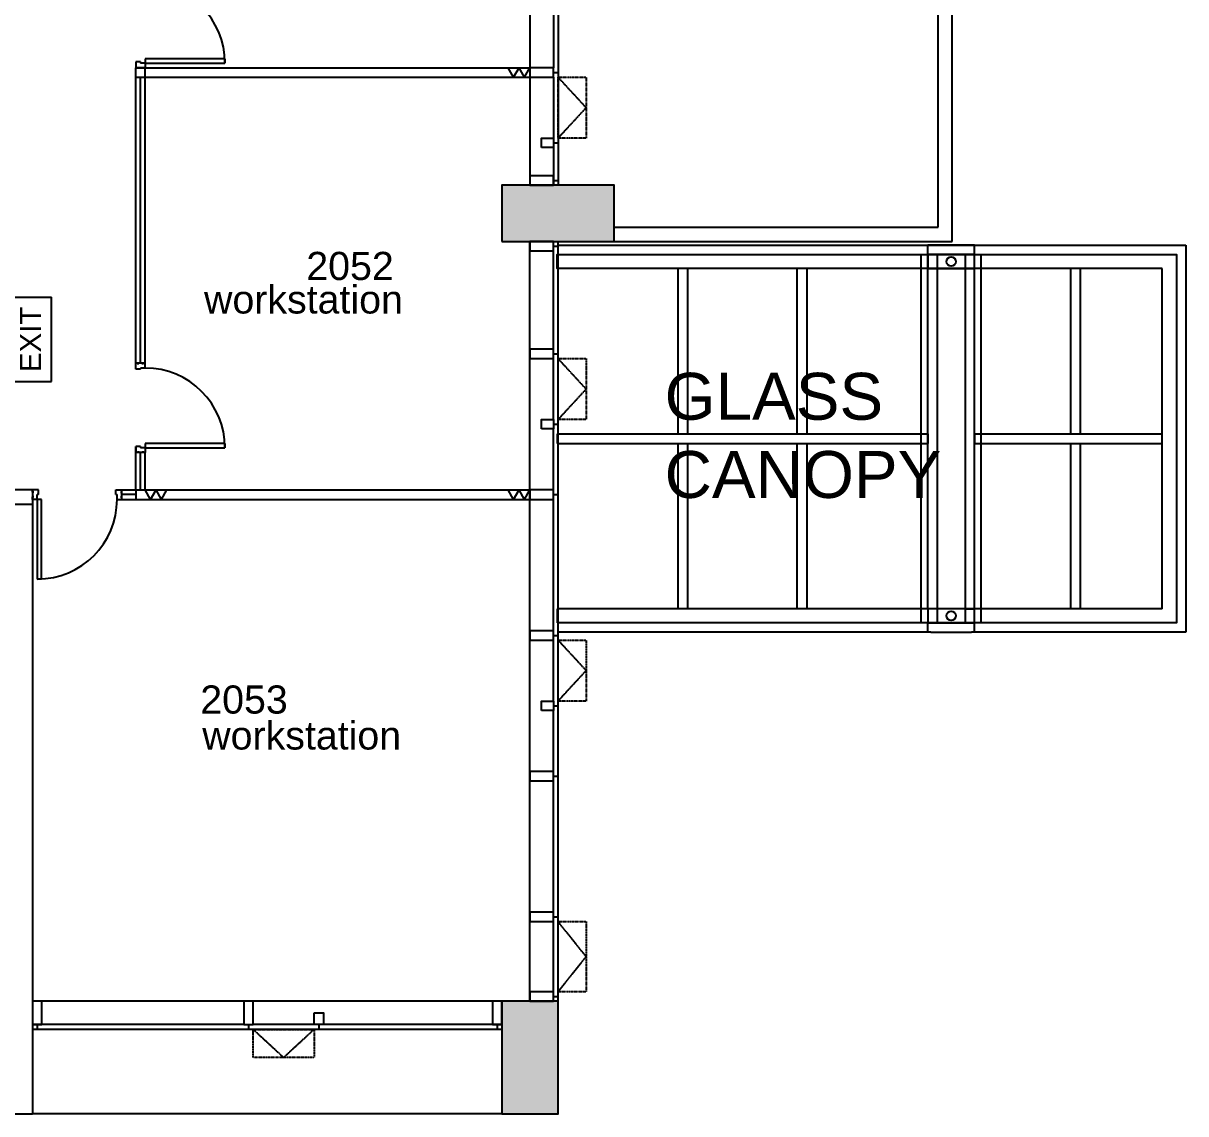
# Model space of a CAD drawing. Header units: millimetres. Extents: x 5824 to 120696, y -80 to 75151.
# Drawn here: x 108306 to 120696, y 11156 to 22781 of the extents above; entities that cross this region are included whole.
import ezdxf
from ezdxf.enums import TextEntityAlignment as Align

# ---------------------------------------------------------------- set-up
doc = ezdxf.new("R2010")
doc.units = ezdxf.units.MM
doc.linetypes.add('HIDDEN2', pattern=[4.7625, 3.175, -1.5875])
for name, color, linetype in [('8', 8, 'Continuous'), ('DLN040__', 8, 'Continuous'), ('DLN041_3', 8, 'Continuous'), ('DLN061__', 8, 'Continuous'), ('DLN210__', 8, 'Continuous'), ('DLN220__', 8, 'Continuous'), ('DLN280', 8, 'Continuous'), ('DLN280_2', 8, 'Continuous'), ('DLN280__', 8, 'Continuous'), ('DLN314_2', 8, 'Continuous'), ('DLN314__', 8, 'Continuous'), ('DLN325__', 8, 'Continuous'), ('DLN580__', 8, 'Continuous'), ('FITDOOR', 8, 'Continuous'), ('FURNITURE', 8, 'Continuous')]:
    doc.layers.add(name, color=color, linetype=linetype)
doc.styles.add('ROMANS', font='swissl.ttf')
doc.styles.add('SWIS721LT750', font='swissl.ttf')

# ---------------------------------------------------------------- blocks, each defined once
blk = doc.blocks.new('WINDOW-OPEN')
at = {"layer": 'DLN314__', "linetype": 'HIDDEN2', "ltscale": 0.05}
blk.add_lwpolyline([(650, 0), (0, 0), (0, 300), (650, 300)], close=True, dxfattribs=at)
blk.add_lwpolyline([(650, 0), (325, 300), (0, 0)], dxfattribs=at)
blk = doc.blocks.new('314')
at = {"layer": 'DLN314__'}
blk.add_line((600, -250), (600, -300), dxfattribs=at)
blk.add_lwpolyline([(650, 0), (550, 0), (550, -250), (650, -250)], close=True, dxfattribs=at)
blk = doc.blocks.new('210')
at = {"layer": 'DLN314__'}
blk.add_line((1350, -250), (1350, -300), dxfattribs=at)
blk.add_lwpolyline([(1300, -125), (1400, -125), (1400, -250), (1300, -250)], close=True, dxfattribs=at)
blk = doc.blocks.new('FSEX-V01')
at = {"layer": 'DLN580__'}
for p, q in [((0, 300), (0, 0)), ((0, 300), (600, 300)), ((600, 300), (600, 0)), ((0, 0), (600, 0))]:
    blk.add_line(p, q, dxfattribs=at)
at = {"layer": 'DLN580__', "style": 'ROMANS'}
blk.add_text('EXIT', height=150, dxfattribs=at).set_placement((300, 150), align=Align.MIDDLE)
blk = doc.blocks.new('DR1CR2')
at = {"layer": 'FITDOOR'}
for p, q in [((-50, 0), (-50, -50)), ((-50, 0), (0, 0)), ((0, 0), (0, -25)), ((-62.5, -50), (-50, -50)), ((-62.5, -50), (-62.5, -100)), ((-62.5, -100), (0, -100)), ((-12, -25), (0, -25)), ((-12, -75), (0, -75)), ((0, -75), (0, -100))]:
    blk.add_line(p, q, dxfattribs=at)
blk = doc.blocks.new('DR1AD')
at = {"layer": 'FITDOOR'}
for p, q in [((-45, 1), (0, 1)), ((-45, 1), (-45, 0)), ((0, 0), (0, 1)), ((-45, 0), (0, 0))]:
    blk.add_line(p, q, dxfattribs=at)
blk = doc.blocks.new('DR1AM')
at = {"layer": 'FITDOOR'}
blk.add_arc((0, 0), 1, 90, 180, dxfattribs=at)
blk = doc.blocks.new('DR1CL2')
at = {"layer": 'FITDOOR'}
for p, q in [((50, 0), (0, 0)), ((0, 0), (0, -25)), ((50, 0), (50, -50)), ((12, -25), (0, -25)), ((0, -75), (0, -100)), ((12, -75), (0, -75)), ((62.5, -100), (0, -100)), ((62.5, -50), (50, -50)), ((62.5, -50), (62.5, -100))]:
    blk.add_line(p, q, dxfattribs=at)

msp = doc.modelspace()

# ---------------------------------------------------------------- linework, layer by layer
msp.add_line((118446, 20416), (117946, 20416))
msp.add_line((118446, 20416), (117946, 20416))
msp.add_lwpolyline([(117978, 20416), (118414, 20416)])
at = {"layer": '8'}
for p, q in [((113996, 18403), (113996, 18303)), ((117946, 18403), (117946, 18303)), ((118446, 18403), (118446, 18303)), ((113996, 16540), (113996, 16390))]:
    msp.add_line(p, q, dxfattribs=at)
at = {"layer": 'DLN061__'}
for p, q in [((113533, 22206), (113475, 22306)), ((113533, 22206), (113591, 22306)), ((113648, 22206), (113591, 22306)), ((113648, 22206), (113706, 22306)), ((109664, 17706), (109606, 17806)), ((109664, 17706), (109722, 17806)), ((109779, 17706), (109722, 17806)), ((109779, 17706), (109837, 17806)), ((113533, 17706), (113475, 17806)), ((113533, 17706), (113591, 17806)), ((113648, 17706), (113591, 17806)), ((113648, 17706), (113706, 17806))]:
    msp.add_line(p, q, dxfattribs=at)
at = {"layer": 'DLN210__'}
for p, q in [((118206, 20456), (118206, 42144)), ((118056, 20606), (118056, 41941)), ((113706, 29756), (113706, 21056)), ((114006, 29756), (114006, 21056)), ((113956, 23706), (113956, 22306)), ((113956, 22206), (113956, 21556)), ((113956, 21456), (113956, 21056)), ((114606, 20606), (118056, 20606)), ((113706, 12356), (113706, 20456)), ((113956, 19306), (113956, 20456)), ((114006, 12356), (114006, 20456)), ((114606, 20456), (118206, 20456)), ((113956, 18556), (113956, 19206)), ((113956, 17806), (113956, 18456)), ((113956, 16306), (113956, 17706)), ((113956, 15556), (113956, 16206)), ((113956, 14806), (113956, 15456)), ((113956, 13306), (113956, 14706)), ((113956, 12356), (113956, 13206)), ((113406, 12356), (108406, 12356)), ((110656, 12106), (108406, 12106)), ((113406, 12056), (108406, 12056)), ((111406, 12106), (110756, 12106)), ((113406, 12106), (111506, 12106)), ((113406, 11156), (108406, 11156))]:
    msp.add_line(p, q, dxfattribs=at)
at = {"layer": 'DLN220__'}
for p, q in [((109506, 22306), (113706, 22306)), ((109506, 19156), (109506, 22306)), ((109606, 22306), (109506, 22306)), ((109606, 22306), (109506, 22306)), ((109606, 19156), (109606, 22306)), ((109506, 22206), (113706, 22206)), ((109556, 19156), (109556, 22206)), ((109606, 19156), (109506, 19156)), ((109506, 17806), (109506, 18269)), ((109606, 18206), (109506, 18206)), ((109606, 18206), (109506, 18206)), ((109506, 17806), (109506, 18206)), ((109556, 17806), (109556, 18206)), ((109556, 17806), (109556, 18206)), ((109606, 17806), (109606, 18206)), ((109606, 17806), (109606, 18206)), ((108406, 17806), (107956, 17806)), ((108406, 17806), (108406, 17656)), ((109356, 17806), (109506, 17806)), ((109356, 17706), (109356, 17806)), ((109506, 17756), (109356, 17756)), ((109506, 17806), (109506, 17706)), ((109506, 17806), (113706, 17806)), ((109356, 17706), (109506, 17706)), ((109506, 17706), (113706, 17706))]:
    msp.add_line(p, q, dxfattribs=at)
at = {"layer": 'DLN280'}
for p, q in [((117946, 20322), (117946, 20416)), ((118446, 20322), (118446, 20416)), ((120696, 20416), (120696, 16290)), ((117877, 16390), (117877, 20316)), ((118515, 16390), (118515, 20316)), ((115286, 18403), (115286, 20166)), ((115386, 20166), (115386, 18403)), ((116556, 18403), (116556, 20166)), ((116656, 20166), (116656, 18403)), ((119471, 18403), (119471, 20166)), ((119571, 20166), (119571, 18403)), ((120446, 16540), (120446, 20166)), ((115286, 16540), (115286, 18303)), ((115386, 18303), (115386, 16540)), ((116556, 16540), (116556, 18303)), ((116656, 18303), (116656, 16540)), ((119471, 16540), (119471, 18303)), ((119571, 18303), (119571, 16540)), ((113996, 16540), (113996, 16390)), ((120446, 16540), (113996, 16540)), ((118046, 16540), (118046, 16390)), ((118346, 16540), (118346, 16390)), ((117946, 16290), (117946, 16390)), ((118446, 16290), (118446, 16390))]:
    msp.add_line(p, q, dxfattribs=at)
for points in [[(114006, 20416), (120696, 20416)], [(120446, 20166), (113996, 20166), (113996, 20316), (120596, 20316), (120596, 16390), (113996, 16390)], [(118046, 20316), (117946, 20316)], [(118446, 20316), (118346, 20316)], [(118046, 20166), (117946, 20166)], [(118446, 20166), (118346, 20166)], [(118446, 20166), (118346, 20166)], [(118446, 20166), (118346, 20166)], [(113996, 18403), (117946, 18403)], [(118446, 18403), (120446, 18403)], [(113996, 18303), (117946, 18303)], [(118446, 18303), (120446, 18303)], [(117978, 16290), (114006, 16290)], [(117978, 16290), (118414, 16290)], [(120696, 16290), (118414, 16290)]]:
    msp.add_lwpolyline(points, dxfattribs=at)
for points in [[(117946, 20316), (117946, 20166), (118446, 20166), (118446, 20316)], [(118046, 20166), (117946, 20166), (117946, 20316), (118046, 20316)], [(118446, 20316), (118346, 20316), (118346, 20166), (118446, 20166)], [(117946, 16540), (117946, 20166), (118046, 20166), (118046, 16540), (117946, 16540)], [(118446, 20166), (118346, 20166), (118346, 16540), (118446, 16540)], [(117946, 16540), (117946, 16390), (118446, 16390), (118446, 16540)], [(117946, 16540), (117946, 16390), (118446, 16390), (118446, 16540)]]:
    msp.add_lwpolyline(points, close=True, dxfattribs=at)
for centre in [(118196, 20241), (118196, 16465)]:
    msp.add_circle(centre, 50, dxfattribs=at)
at = {"layer": 'DLN280_2'}
for p, q in [((106656, 17656), (108406, 17656)), ((108406, 17656), (108406, 11156)), ((104706, 11156), (108406, 11156))]:
    msp.add_line(p, q, dxfattribs=at)
at = {"layer": 'DLN280__'}
for points in [[(113406, 20456), (114606, 20456), (114606, 21056), (113406, 21056)], [(113406, 20456), (114606, 20456), (114606, 21056), (113406, 21056)], [(113406, 12356), (113406, 11156), (114006, 11156), (114006, 12356)]]:
    msp.add_lwpolyline(points, close=True, dxfattribs=at)
at = {"layer": 'DLN314__', "linetype": 'HIDDEN2', "ltscale": 0.05}
msp.add_lwpolyline([(114006, 12456), (114006, 13206), (114306, 13206), (114306, 12456)], close=True, dxfattribs=at)
msp.add_lwpolyline([(114006, 12456), (114306, 12831), (114006, 13206)], dxfattribs=at)
at = {"layer": 'FURNITURE'}
for points in [[(113406, 21056), (113406, 20456), (114606, 21056), (114606, 20456)], [(113406, 12356), (114006, 12356), (113406, 11156), (114006, 11156)]]:
    msp.add_solid(points, dxfattribs=at)

# ---------------------------------------------------------------- block references
at = {"layer": 'DLN314_2', "rotation": 180}
msp.add_blockref('WINDOW-OPEN', (111406, 12056), dxfattribs=at)
at = {"layer": 'DLN314__'}
for name, p, rotation in [('314', (113706, 21656), 90), ('WINDOW-OPEN', (114006, 22206), 270), ('210', (113706, 20156), 90), ('314', (113706, 20506), 90), ('314', (113706, 19806), 90), ('314', (113706, 18656), 90), ('WINDOW-OPEN', (114006, 19206), 270), ('210', (113706, 17156), 90), ('314', (113706, 17156), 90), ('314', (113706, 15656), 90), ('WINDOW-OPEN', (114006, 16206), 270), ('210', (113706, 14156), 90), ('314', (113706, 14156), 90), ('314', (113706, 12656), 90), ('314', (113706, 11806), 90)]:
    msp.add_blockref(name, p, dxfattribs=dict(at, rotation=rotation))
for name, p in [('314', (107856, 12356)), ('314', (110106, 12356)), ('314', (112756, 12356)), ('210', (110106, 12356))]:
    msp.add_blockref(name, p, dxfattribs=at)
at = {"layer": 'DLN325__', "xscale": 850, "yscale": 850, "zscale": 850}
for p, rotation in [((109606, 22356), 270), ((109606, 18256), 270), ((108456, 17706), 180)]:
    msp.add_blockref('DR1AM', p, dxfattribs=dict(at, rotation=rotation))
at = {"layer": 'DLN325__'}
for name, p, rotation in [('DR1CR2', (109606, 22306), 270), ('DR1CL2', (109606, 19156), 270), ('DR1CR2', (109606, 18206), 270), ('DR1CR2', (108406, 17706), 180), ('DR1CL2', (109356, 17706), 180)]:
    msp.add_blockref(name, p, dxfattribs=dict(at, rotation=rotation))
at = {"layer": 'DLN325__', "yscale": 850}
for p, rotation in [((109606, 22356), 270), ((109606, 18256), 270), ((108456, 17706), 180)]:
    msp.add_blockref('DR1AD', p, dxfattribs=dict(at, rotation=rotation))
at = {"layer": 'DLN580__', "xscale": 1.5, "yscale": 1.5, "zscale": 1.5, "rotation": 90}
msp.add_blockref('FSEX-V01', (108608, 18961), dxfattribs=at)

# ---------------------------------------------------------------- texts
at = {"layer": 'DLN040__', "insert": (115142, 17714), "char_height": 500, "width": 4229.16, "attachment_point": 7, "style": 'SWIS721LT750'}
msp.add_mtext('GLASS \\PCANOPY', dxfattribs=at)
at = {"layer": 'DLN041_3', "style": 'SWIS721LT750'}
for s, p in [('2052', (111323, 20044)), ('workstation', (110233, 19687)), ('2053', (110193, 15422)), ('workstation', (110214, 15039))]:
    msp.add_text(s, height=300, dxfattribs=at).set_placement(p)

doc.saveas('drawing.dxf')
